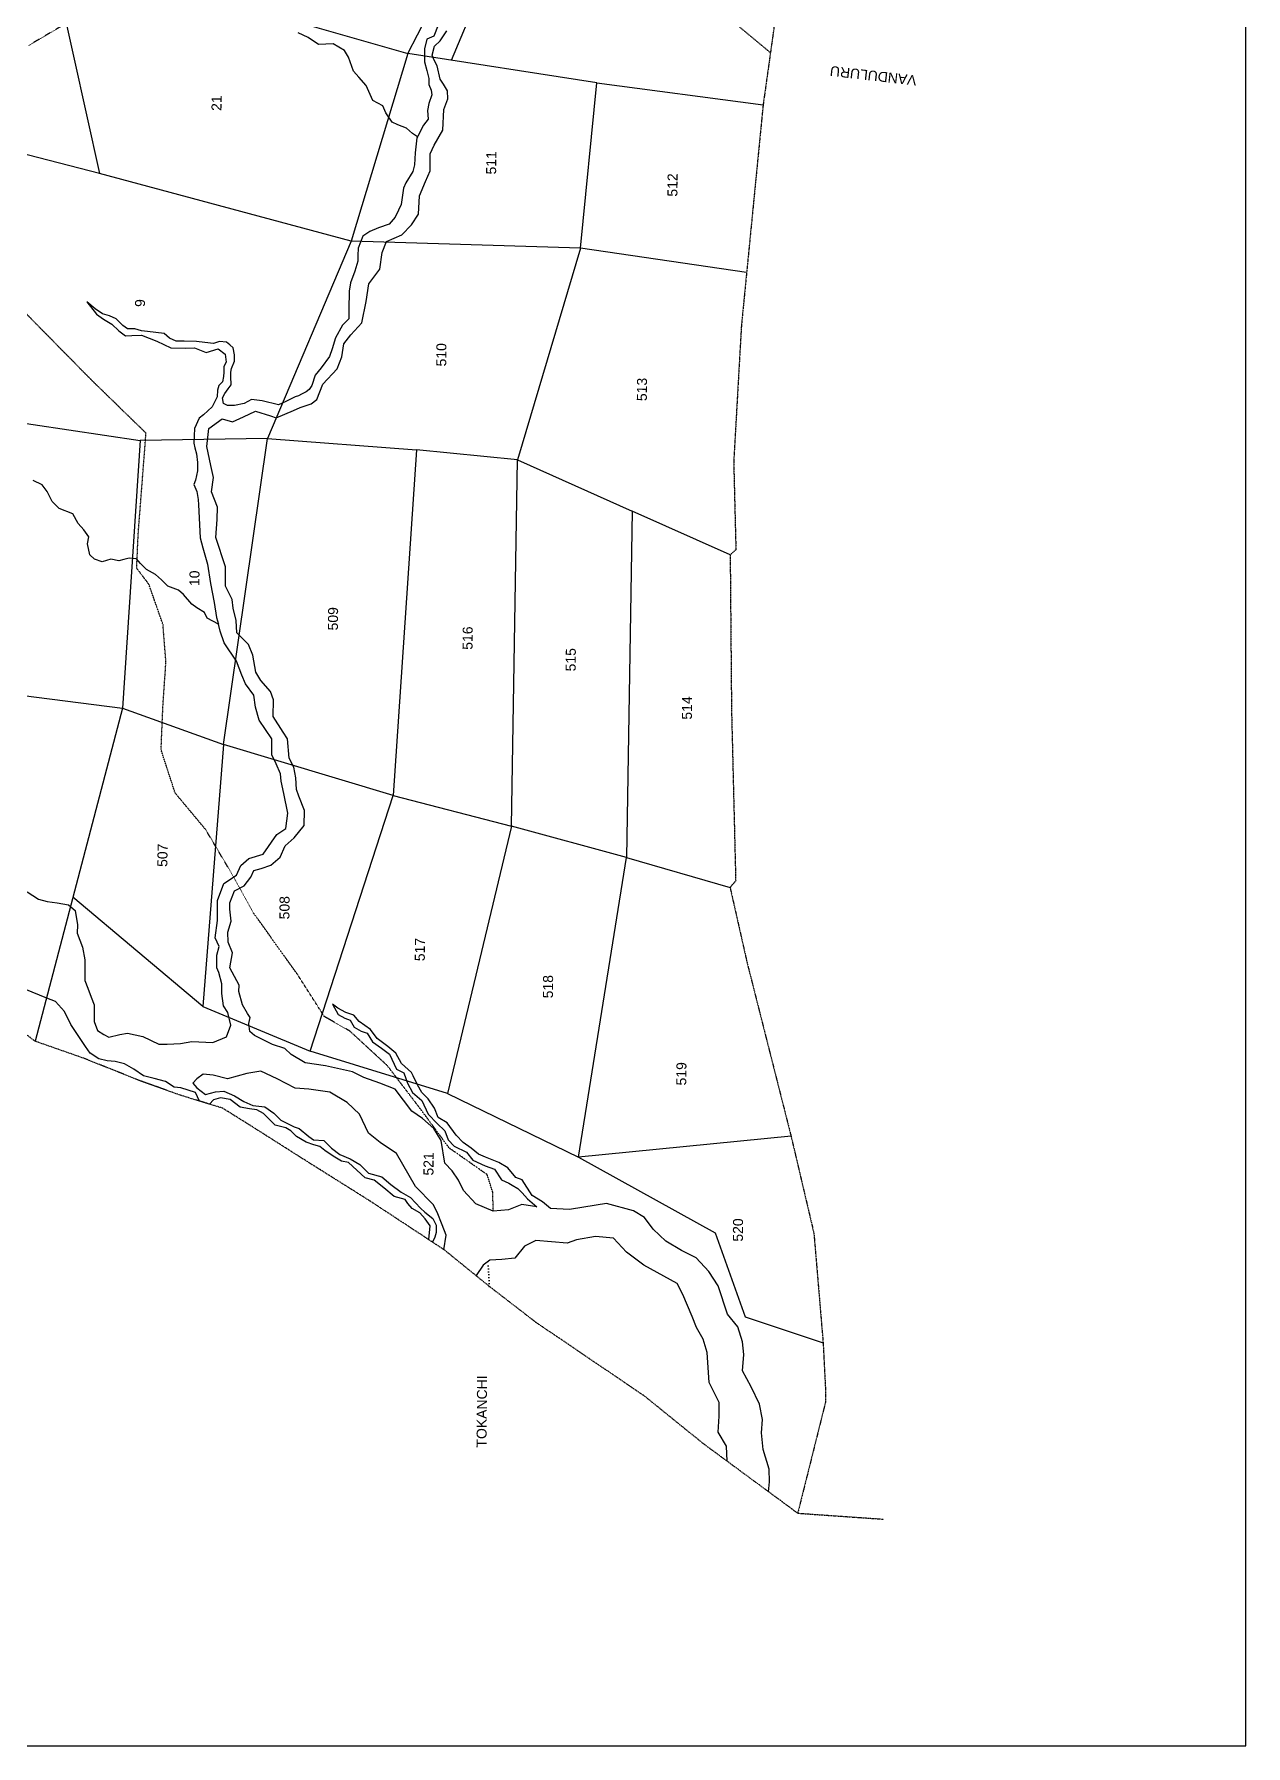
# Model space of a CAD drawing. Header units: inches. Extents: x 343459 to 349076, y 1589263 to 1597215.
# Drawn here: x 347804 to 349076, y 1589263 to 1591061 of the extents above; entities that cross this region are included whole.
import ezdxf

# ---------------------------------------------------------------- set-up
doc = ezdxf.new("R2010")
doc.units = ezdxf.units.IN
doc.header["$MEASUREMENT"] = 0
doc.linetypes.add('ACAD_ISO07W100', pattern=[3, 0, -3])
doc.linetypes.add('BORDER', pattern=[1.75, 0.5, -0.25, 0.5, -0.25, 0, -0.25])
for name, color, linetype in [('C LINE COO', 6, 'Continuous'), ('NALA', 4, 'Continuous'), ('SURVEY_BND', 7, 'Continuous'), ('SURVEY_NO', 7, 'Continuous'), ('TEXT', 7, 'Continuous')]:
    doc.layers.add(name, color=color, linetype=linetype)
doc.layers.add('FOOTPATH', color=150, linetype='ACAD_ISO07W100', lineweight=30)
doc.layers.add('VILL_BOUNDARY', color=6, linetype='BORDER', lineweight=30)
doc.styles.get("Standard").update_dxf_attribs({"font": 'arial.ttf'})

msp = doc.modelspace()

# ---------------------------------------------------------------- linework, layer by layer
at = {"layer": 'C LINE COO', "color": 0}
msp.add_lwpolyline([(349075.6, 1589263.4), (349075.6, 1597215.1), (343459.3, 1597215.1), (343459.3, 1589263.4), (349075.6, 1589263.4)], dxfattribs=at)
at = {"layer": 'FOOTPATH', "ltscale": 0.01}
for p, q in [((347874.7, 1591093.9), (347797.7, 1591048.6)), ((348576.7, 1591041.1), (348526.2, 1591083.1)), ((347863.2, 1590698.2), (347778.9, 1590783.9)), ((347921.2, 1590641.7), (347863.2, 1590698.2)), ((347913, 1590535.9), (347921.2, 1590641.7)), ((347911.4, 1590499.9), (347913, 1590535.9)), ((347924.2, 1590483), (347911.4, 1590499.9)), ((347939, 1590440.8), (347924.2, 1590483)), ((347942.1, 1590401.3), (347939, 1590440.8)), ((347939, 1590355.9), (347942.1, 1590401.3)), ((347937, 1590309.2), (347939, 1590355.9)), ((347951.8, 1590263.8), (347937, 1590309.2)), ((347983.9, 1590225.3), (347951.8, 1590263.8)), ((348008.4, 1590183.9), (347983.9, 1590225.3)), ((348033.2, 1590139.1), (348008.4, 1590183.9)), ((348080.5, 1590072.8), (348033.2, 1590139.1)), ((348108.4, 1590029.1), (348080.5, 1590072.8)), ((348135.2, 1590013.8), (348108.4, 1590029.1)), ((348174.4, 1589977.7), (348135.2, 1590013.8)), ((348210, 1589931.1), (348174.4, 1589977.7)), ((348239.4, 1589891.1), (348210, 1589931.1)), ((348279.3, 1589863.1), (348239.4, 1589891.1)), ((348285.2, 1589844.6), (348279.3, 1589863.1)), ((348285.7, 1589824.7), (348285.2, 1589844.6))]:
    msp.add_line(p, q, dxfattribs=at)
at = {"layer": 'FOOTPATH'}
msp.add_line((348281.7, 1589745.7), (348280.2, 1589771.8), dxfattribs=at)
at = {"layer": 'NALA'}
for p, q in [((348227.8, 1591070.1), (348223.2, 1591058.7)), ((348091.4, 1591057), (348081, 1591062.1)), ((348102.4, 1591049.7), (348091.4, 1591057)), ((348117.8, 1591050.6), (348102.4, 1591049.7)), ((348129.4, 1591043.4), (348117.8, 1591050.6)), ((348215.8, 1591055.3), (348213.7, 1591045.2)), ((348223.2, 1591058.7), (348215.8, 1591055.3)), ((348224, 1591048.1), (348230.1, 1591053.7)), ((348230.1, 1591053.7), (348237.1, 1591064.2)), ((348133.7, 1591036.5), (348129.4, 1591043.4)), ((348138.9, 1591021.7), (348133.7, 1591036.5)), ((348213.7, 1591038.2), (348213.6, 1591031.7)), ((348213.6, 1591031.7), (348215.8, 1591022.6)), ((348213.7, 1591045.2), (348213.7, 1591038.2)), ((348221.5, 1591038.7), (348224, 1591048.1)), ((348223.6, 1591033.2), (348221.5, 1591038.7)), ((348226.8, 1591027.5), (348223.6, 1591033.2)), ((348144.7, 1591015.4), (348138.9, 1591021.7)), ((348152.3, 1591006.7), (348144.7, 1591015.4)), ((348215.8, 1591022.6), (348218.1, 1591014.2)), ((348218.1, 1591014.2), (348218.1, 1591007.7)), ((348230, 1591013.4), (348226.8, 1591027.5)), ((348159.4, 1590990.9), (348152.3, 1591006.7)), ((348221.2, 1590997.1), (348217.9, 1590987.9)), ((348218.1, 1591007.7), (348220.6, 1591001.8)), ((348220.6, 1591001.8), (348221.2, 1590997.1)), ((348233.6, 1591008.3), (348230, 1591013.4)), ((348237.8, 1591001.2), (348233.6, 1591008.3)), ((348237.9, 1590992.6), (348237.8, 1591001.2)), ((348169.7, 1590985.5), (348159.4, 1590990.9)), ((348173.1, 1590977.9), (348169.7, 1590985.5)), ((348179.6, 1590968.1), (348173.1, 1590977.9)), ((348217.9, 1590987.9), (348216.8, 1590980.6)), ((348216.8, 1590980.6), (348217.3, 1590971.5)), ((348232.6, 1590959.9), (348233.8, 1590981.5)), ((348233.8, 1590981.5), (348237.9, 1590992.6)), ((348185.6, 1590965.5), (348179.6, 1590968.1)), ((348194.6, 1590961.9), (348185.6, 1590965.5)), ((348200.9, 1590956.5), (348194.6, 1590961.9)), ((348212.6, 1590965), (348206.6, 1590953.6)), ((348217.3, 1590971.5), (348212.6, 1590965)), ((348223.5, 1590944.2), (348232.6, 1590959.9)), ((348206.1, 1590952.7), (348200.9, 1590956.5)), ((348205.6, 1590951.8), (348203.9, 1590936.2)), ((348206.6, 1590953.6), (348205.6, 1590951.8)), ((348219.6, 1590934.9), (348223.5, 1590944.2)), ((348203.9, 1590936.2), (348203, 1590923.4)), ((348219.4, 1590917.2), (348219.6, 1590934.9)), ((348201.3, 1590916.3), (348193.9, 1590904.4)), ((348203, 1590923.4), (348201.3, 1590916.3)), ((348214.6, 1590905.8), (348219.4, 1590917.2)), ((348191.4, 1590899.1), (348189.2, 1590881.8)), ((348193.9, 1590904.4), (348191.4, 1590899.1)), ((348207.2, 1590871.5), (348208.4, 1590891)), ((348208.4, 1590891), (348214.6, 1590905.8)), ((348186.1, 1590875.8), (348182.6, 1590868.5)), ((348189.2, 1590881.8), (348186.1, 1590875.8)), ((348200, 1590860.6), (348207.2, 1590871.5)), ((348156.3, 1590853.4), (348148.7, 1590848.6)), ((348165.2, 1590857.2), (348156.3, 1590853.4)), ((348176.5, 1590861.2), (348165.2, 1590857.2)), ((348182.6, 1590868.5), (348176.5, 1590861.2)), ((348189.8, 1590850.1), (348200, 1590860.6)), ((348143.9, 1590836), (348143.4, 1590828.1)), ((348148.7, 1590848.6), (348143.9, 1590836)), ((348169.1, 1590831.3), (348173.8, 1590843.1)), ((348173.8, 1590843.1), (348189.8, 1590850.1)), ((348143.4, 1590822.2), (348140.4, 1590811.9)), ((348143.4, 1590828.1), (348143.4, 1590822.2)), ((348166.7, 1590813.9), (348169.1, 1590831.3)), ((348135.7, 1590799.7), (348134.6, 1590790.7)), ((348140.4, 1590811.9), (348135.7, 1590799.7)), ((348152.4, 1590780.1), (348155.2, 1590798.4)), ((348155.2, 1590798.4), (348166.7, 1590813.9)), ((348134.6, 1590790.7), (348134.2, 1590771.6)), ((348147.6, 1590757.4), (348152.4, 1590780.1)), ((347867.8, 1590772.2), (347859.1, 1590779.6)), ((347859.1, 1590779.6), (347869.2, 1590766.5)), ((347875.5, 1590767.1), (347867.8, 1590772.2)), ((347869.2, 1590766.5), (347876.4, 1590761.4)), ((347883, 1590764.8), (347875.5, 1590767.1)), ((347889.9, 1590761.9), (347883, 1590764.8)), ((348134.2, 1590771.6), (348134.1, 1590761.9)), ((347876.4, 1590761.4), (347885.3, 1590756)), ((347885.3, 1590756), (347892.6, 1590749)), ((347896.7, 1590754.7), (347889.9, 1590761.9)), ((347892.6, 1590749), (347899.5, 1590743.9)), ((347901.6, 1590751.4), (347896.7, 1590754.7)), ((347899.5, 1590743.9), (347906.2, 1590744.4)), ((347909.5, 1590751.3), (347901.6, 1590751.4)), ((347906.2, 1590744.4), (347916.3, 1590744.7)), ((347916.4, 1590749.2), (347909.5, 1590751.3)), ((347916.3, 1590744.7), (347932.5, 1590738.3)), ((347922.9, 1590748.3), (347916.4, 1590749.2)), ((347940.1, 1590746.3), (347922.9, 1590748.3)), ((347945.9, 1590741.6), (347940.1, 1590746.3)), ((348127.5, 1590755.2), (348120.2, 1590741.7)), ((348134.1, 1590761.9), (348127.5, 1590755.2)), ((348128.9, 1590735.6), (348136.3, 1590744.9)), ((348136.3, 1590744.9), (348147.6, 1590757.4)), ((347932.5, 1590738.3), (347947.2, 1590731.2)), ((347952.8, 1590738.3), (347945.9, 1590741.6)), ((347947.2, 1590731.2), (347963.1, 1590730.9)), ((347961.1, 1590738.2), (347952.8, 1590738.3)), ((347974.3, 1590738.1), (347961.1, 1590738.2)), ((347963.1, 1590730.9), (347972, 1590731.4)), ((347972, 1590731.4), (347984.2, 1590726.4)), ((347983, 1590736.8), (347974.3, 1590738.1)), ((347991.9, 1590735.9), (347983, 1590736.8)), ((347984.2, 1590726.4), (347996.9, 1590730.2)), ((347998.4, 1590738.1), (347991.9, 1590735.9)), ((347996.9, 1590730.2), (348004.4, 1590724.6)), ((348005.7, 1590737.4), (347998.4, 1590738.1)), ((348009.2, 1590734.3), (348005.7, 1590737.4)), ((348012.8, 1590731.2), (348009.2, 1590734.3)), ((348014.2, 1590724.1), (348012.8, 1590731.2)), ((348116.6, 1590730.3), (348113.7, 1590722.2)), ((348120.2, 1590741.7), (348116.6, 1590730.3)), ((348126.9, 1590722), (348128.9, 1590735.6)), ((348005.3, 1590716.1), (348002.8, 1590711.6)), ((348002.8, 1590711.6), (348003, 1590705.9)), ((348004.4, 1590724.6), (348005.3, 1590716.1)), ((348010.1, 1590705.6), (348010.8, 1590709.7)), ((348010.8, 1590709.7), (348014.1, 1590717.2)), ((348014.1, 1590717.2), (348014.2, 1590724.1)), ((348105.1, 1590710.3), (348098.9, 1590702.6)), ((348113.7, 1590722.2), (348105.1, 1590710.3)), ((348106.9, 1590693.2), (348121.7, 1590709.4)), ((348121.7, 1590709.4), (348126.9, 1590722)), ((347997.6, 1590691.7), (347996.1, 1590687)), ((348001.5, 1590695.5), (347997.6, 1590691.7)), ((348002.7, 1590701.2), (348001.5, 1590695.5)), ((348003, 1590705.9), (348002.7, 1590701.2)), ((348007.3, 1590688.4), (348010.6, 1590692.6)), ((348010.3, 1590701.1), (348010.1, 1590705.6)), ((348010.6, 1590692.6), (348010.3, 1590701.1)), ((348095.1, 1590691.9), (348092.3, 1590687.6)), ((348098.9, 1590702.6), (348095.1, 1590691.9)), ((348100.4, 1590677.2), (348106.9, 1590693.2)), ((347994, 1590676.5), (347990.7, 1590669.2)), ((347996, 1590679.9), (347994, 1590676.5)), ((347996.1, 1590687), (347996, 1590679.9)), ((348001.6, 1590678.8), (348003.8, 1590683.3)), ((348002.7, 1590672.9), (348001.6, 1590678.8)), ((348006.6, 1590670.7), (348002.7, 1590672.9)), ((348003.8, 1590683.3), (348007.3, 1590688.4)), ((348024.3, 1590672.9), (348014.1, 1590670.8)), ((348031.8, 1590676.9), (348024.3, 1590672.9)), ((348043, 1590675.6), (348031.8, 1590676.9)), ((348060.4, 1590671.6), (348043, 1590675.6)), ((348068, 1590675), (348060.4, 1590671.6)), ((348077.8, 1590679.8), (348068, 1590675)), ((348081.4, 1590681), (348077.8, 1590679.8)), ((348084.3, 1590682.8), (348081.4, 1590681)), ((348082.9, 1590668.6), (348094.5, 1590672.4)), ((348089.2, 1590685), (348084.3, 1590682.8)), ((348092.3, 1590687.6), (348089.2, 1590685)), ((348094.5, 1590672.4), (348100.4, 1590677.2)), ((347977.1, 1590657.3), (347972.2, 1590646.7)), ((347981.6, 1590661.1), (347977.1, 1590657.3)), ((347990.7, 1590669.2), (347981.6, 1590661.1)), ((347987.3, 1590646.6), (348001.2, 1590656.7)), ((348001.2, 1590656.7), (348011.9, 1590653.7)), ((348014.1, 1590670.8), (348006.6, 1590670.7)), ((348011.9, 1590653.7), (348023.5, 1590658.9)), ((348023.5, 1590658.9), (348036, 1590664.7)), ((348036, 1590664.7), (348052, 1590659.9)), ((348052, 1590659.9), (348057.9, 1590657.8)), ((348057.9, 1590657.8), (348075.9, 1590665.4)), ((348075.9, 1590665.4), (348082.9, 1590668.6)), ((347972.2, 1590646.7), (347971.4, 1590631.1)), ((347985.1, 1590627.7), (347987.3, 1590646.6)), ((347971.4, 1590631.1), (347972.4, 1590626.2)), ((347972.4, 1590626.2), (347974.2, 1590619.9)), ((347974.2, 1590619.9), (347975.3, 1590610.9)), ((347989.2, 1590607.7), (347985.1, 1590627.7)), ((347975.2, 1590602), (347973.3, 1590592.2)), ((347975.3, 1590610.9), (347975.2, 1590602)), ((347992.1, 1590595.1), (347989.2, 1590607.7)), ((347812, 1590587.6), (347802.9, 1590591.9)), ((347817.5, 1590580.4), (347812, 1590587.6)), ((347973.3, 1590592.2), (347971.4, 1590587.7)), ((347971.4, 1590587.7), (347974.6, 1590580.6)), ((347990.1, 1590580.1), (347992.1, 1590595.1)), ((347822.6, 1590570), (347817.5, 1590580.4)), ((347829.9, 1590562.6), (347822.6, 1590570)), ((347974.6, 1590580.6), (347975.8, 1590572)), ((347975.8, 1590572), (347976.3, 1590566.5)), ((347976.3, 1590566.5), (347978.1, 1590531.8)), ((347996.3, 1590564), (347990.1, 1590580.1)), ((347844.5, 1590556.9), (347829.9, 1590562.6)), ((347850, 1590547), (347844.5, 1590556.9)), ((347856, 1590540.3), (347850, 1590547)), ((347994.4, 1590532), (347996, 1590551.2)), ((347996, 1590551.2), (347996.3, 1590564)), ((347861, 1590532.7), (347856, 1590540.3)), ((347859.8, 1590525.5), (347861, 1590532.7)), ((347978.1, 1590531.8), (347980.8, 1590521.2)), ((348004.7, 1590501.4), (347994.4, 1590532)), ((347862.1, 1590513.8), (347859.8, 1590525.5)), ((347867.1, 1590509.5), (347862.1, 1590513.8)), ((347903.4, 1590510.6), (347897.8, 1590509)), ((347911.3, 1590509.8), (347903.4, 1590510.6)), ((347980.8, 1590521.2), (347985.7, 1590504.1)), ((347875.1, 1590506.5), (347867.1, 1590509.5)), ((347884.2, 1590509.3), (347875.1, 1590506.5)), ((347892.8, 1590507.6), (347884.2, 1590509.3)), ((347897.8, 1590509), (347892.8, 1590507.6)), ((347915.4, 1590504.9), (347911.3, 1590509.8)), ((347921.8, 1590498.4), (347915.4, 1590504.9)), ((347931.1, 1590493.3), (347921.8, 1590498.4)), ((347937.4, 1590487.6), (347931.1, 1590493.3)), ((347985.7, 1590504.1), (347988.8, 1590483.9)), ((348004.5, 1590480.9), (348004.7, 1590501.4)), ((347944.1, 1590481.1), (347937.4, 1590487.6)), ((347955.2, 1590476.7), (347944.1, 1590481.1)), ((347960.6, 1590472.2), (347955.2, 1590476.7)), ((347988.8, 1590483.9), (347992.9, 1590463.9)), ((348011.7, 1590467), (348004.5, 1590480.9)), ((347969.3, 1590462.2), (347960.6, 1590472.2)), ((347974.4, 1590458.4), (347969.3, 1590462.2)), ((347982.5, 1590453.3), (347974.4, 1590458.4)), ((347992.9, 1590463.9), (347995.2, 1590448)), ((348012.6, 1590458), (348011.7, 1590467)), ((348015.7, 1590445), (348012.6, 1590458)), ((347985.3, 1590447.3), (347982.5, 1590453.3)), ((347997.2, 1590441.3), (347985.3, 1590447.3)), ((347995.2, 1590448), (347997.2, 1590441.3)), ((347998.9, 1590433.9), (347997.2, 1590441.3)), ((348016.5, 1590431.9), (348015.7, 1590445)), ((348003.1, 1590421.6), (347998.9, 1590433.9)), ((348016.2, 1590402.3), (348003.1, 1590421.6)), ((348028.8, 1590419.7), (348016.5, 1590431.9)), ((348033.4, 1590408.5), (348028.8, 1590419.7)), ((348036.5, 1590390.6), (348033.4, 1590408.5)), ((348021.6, 1590387.7), (348016.2, 1590402.3)), ((348025.7, 1590378.3), (348021.6, 1590387.7)), ((348041.7, 1590382), (348036.5, 1590390.6)), ((348034.2, 1590366.4), (348025.7, 1590378.3)), ((348052, 1590370.5), (348041.7, 1590382)), ((348055.1, 1590361.7), (348052, 1590370.5)), ((348036.2, 1590353.8), (348034.2, 1590366.4)), ((348039.9, 1590340.3), (348036.2, 1590353.8)), ((348054.8, 1590344.2), (348055.1, 1590361.7)), ((348053.2, 1590320.6), (348039.9, 1590340.3)), ((348065.3, 1590327.6), (348054.8, 1590344.2)), ((348053.4, 1590303.9), (348053.2, 1590320.6)), ((348069.7, 1590320.6), (348065.3, 1590327.6)), ((348071.5, 1590300.3), (348069.7, 1590320.6)), ((348057.8, 1590294.3), (348053.4, 1590303.9)), ((348076.5, 1590290.8), (348071.5, 1590300.3)), ((348062.4, 1590283.8), (348057.8, 1590294.3)), ((348063.2, 1590276.1), (348062.4, 1590283.8)), ((348078.3, 1590279.8), (348076.5, 1590290.8)), ((348079.2, 1590267.4), (348078.3, 1590279.8)), ((348066, 1590263.3), (348063.2, 1590276.1)), ((348070.1, 1590242.6), (348066, 1590263.3)), ((348081.6, 1590260.5), (348079.2, 1590267.4)), ((348087.6, 1590245.3), (348081.6, 1590260.5)), ((348068.1, 1590226.6), (348070.1, 1590242.6)), ((348087.3, 1590229.8), (348087.6, 1590245.3)), ((348058.5, 1590220.3), (348068.1, 1590226.6)), ((348076.6, 1590216.7), (348087.3, 1590229.8)), ((348044, 1590199.6), (348058.5, 1590220.3)), ((348062, 1590196.4), (348067.2, 1590208.2)), ((348067.2, 1590208.2), (348076.6, 1590216.7)), ((348016, 1590177.7), (348020.8, 1590187.7)), ((348020.8, 1590187.7), (348029.1, 1590195.2)), ((348029.1, 1590195.2), (348044, 1590199.6)), ((348042, 1590184.6), (348052.2, 1590188.2)), ((348052.2, 1590188.2), (348062, 1590196.4)), ((348003, 1590168.9), (348016, 1590177.7)), ((348024.3, 1590166.2), (348031.3, 1590175.3)), ((348031.3, 1590175.3), (348034.2, 1590182.6)), ((348034.2, 1590182.6), (348042, 1590184.6)), ((347796.4, 1590160), (347808.3, 1590152.3)), ((347808.3, 1590152.3), (347817.3, 1590149.9)), ((347996.2, 1590151.1), (348003, 1590168.9)), ((347996.3, 1590129.8), (347996.2, 1590151.1)), ((348009.1, 1590148.4), (348014.1, 1590161)), ((348014.1, 1590161), (348024.3, 1590166.2)), ((347817.3, 1590149.9), (347828, 1590148.6)), ((347828, 1590148.6), (347839.7, 1590146.3)), ((347839.7, 1590146.3), (347846.7, 1590140.5)), ((347846.7, 1590140.5), (347849.2, 1590125.4)), ((348009.2, 1590141.7), (348009.1, 1590148.4)), ((348010.4, 1590129.1), (348009.2, 1590141.7)), ((347849.2, 1590125.4), (347849, 1590116.8)), ((347849, 1590116.8), (347854.5, 1590102.1)), ((347993.8, 1590111.7), (347996.3, 1590129.8)), ((348007.2, 1590117.7), (348010.4, 1590129.1)), ((348007.3, 1590107.1), (348007.2, 1590117.7)), ((347854.5, 1590102.1), (347857, 1590088.8)), ((347998.1, 1590102.5), (347993.8, 1590111.7)), ((347995.7, 1590093.7), (347998.1, 1590102.5)), ((348012.1, 1590095.9), (348007.3, 1590107.1)), ((347857, 1590088.8), (347856.9, 1590075.5)), ((347995.5, 1590080.2), (347995.7, 1590093.7)), ((347997.7, 1590075.3), (347995.5, 1590080.2)), ((348009.1, 1590080.1), (348012.1, 1590095.9)), ((348019, 1590062.2), (348009.1, 1590080.1)), ((347856.9, 1590075.5), (347856.9, 1590067.1)), ((347856.9, 1590067.1), (347860.2, 1590059)), ((348000.8, 1590063.6), (347997.7, 1590075.3)), ((348000.7, 1590053.4), (348000.8, 1590063.6)), ((348018.7, 1590055.5), (348019, 1590062.2)), ((347816.9, 1590048.5), (347793.9, 1590058)), ((347826.3, 1590045), (347816.9, 1590048.5)), ((347835.5, 1590034.5), (347826.3, 1590045)), ((347860.2, 1590059), (347863.7, 1590049.6)), ((347863.7, 1590049.6), (347866.7, 1590041.3)), ((348002.4, 1590040.5), (348000.7, 1590053.4)), ((348022.4, 1590041.3), (348018.7, 1590055.5)), ((347842.1, 1590020.6), (347835.5, 1590034.5)), ((347866.7, 1590041.3), (347866.9, 1590023.9)), ((348007.1, 1590033.4), (348002.4, 1590040.5)), ((348010.3, 1590019.9), (348007.1, 1590033.4)), ((348027.6, 1590032.3), (348022.4, 1590041.3)), ((348030.4, 1590028.2), (348027.6, 1590032.3)), ((348029, 1590021.9), (348030.4, 1590028.2)), ((348122.7, 1590037.9), (348117.1, 1590042.1)), ((348117.1, 1590042.1), (348122.9, 1590031.2)), ((348131, 1590033.2), (348122.7, 1590037.9)), ((348122.9, 1590031.2), (348130, 1590027.3)), ((348130, 1590027.3), (348135.4, 1590025.2)), ((348139.3, 1590030.5), (348131, 1590033.2)), ((348145, 1590023.9), (348139.3, 1590030.5)), ((347857.6, 1589997.8), (347842.1, 1590020.6)), ((347866.9, 1590023.9), (347870.4, 1590014.3)), ((347870.4, 1590014.3), (347877, 1590010.3)), ((347877, 1590010.3), (347882.3, 1590007.6)), ((347882.3, 1590007.6), (347893.7, 1590010.4)), ((347893.7, 1590010.4), (347901.6, 1590011.7)), ((347901.6, 1590011.7), (347917.7, 1590008.3)), ((347917.7, 1590008.3), (347934.8, 1590000.1)), ((347991.2, 1590001.9), (348005.8, 1590007.9)), ((348005.8, 1590007.9), (348010.3, 1590019.9)), ((348030.3, 1590013.3), (348029, 1590021.9)), ((348034.9, 1590009.2), (348030.3, 1590013.3)), ((348054, 1589999.7), (348034.9, 1590009.2)), ((348135.4, 1590025.2), (348139.6, 1590018.1)), ((348139.6, 1590018.1), (348146.9, 1590013.7)), ((348156.8, 1590015.4), (348145, 1590023.9)), ((348146.9, 1590013.7), (348153.4, 1590011.6)), ((348153.4, 1590011.6), (348158.8, 1590002.4)), ((348164, 1590006), (348156.8, 1590015.4)), ((347862.7, 1589990.8), (347857.6, 1589997.8)), ((347871.7, 1589984.6), (347862.7, 1589990.8)), ((347934.8, 1590000.1), (347943.4, 1590000)), ((347943.4, 1590000), (347957.4, 1590000.9)), ((347957.4, 1590000.9), (347969.3, 1590002.8)), ((347969.3, 1590002.8), (347991.2, 1590001.9)), ((348066.9, 1589995.5), (348054, 1589999.7)), ((348073.4, 1589989.3), (348066.9, 1589995.5)), ((348088.3, 1589980.6), (348073.4, 1589989.3)), ((348158.8, 1590002.4), (348168.5, 1589995.8)), ((348174.9, 1589997.8), (348164, 1590006)), ((348168.5, 1589995.8), (348176.9, 1589989.6)), ((348183.6, 1589990.6), (348174.9, 1589997.8)), ((348176.9, 1589989.6), (348184.1, 1589973.7)), ((348189.4, 1589979.7), (348183.6, 1589990.6)), ((347880.5, 1589982.6), (347871.7, 1589984.6)), ((347888.8, 1589982), (347880.5, 1589982.6)), ((347898.6, 1589979.6), (347888.8, 1589982)), ((347908.5, 1589974), (347898.6, 1589979.6)), ((347918.7, 1589967), (347908.5, 1589974)), ((348041.7, 1589971.8), (348026.9, 1589969.2)), ((348058.8, 1589963.7), (348041.7, 1589971.8)), ((348109.6, 1589977.2), (348088.3, 1589980.6)), ((348137.8, 1589971), (348109.6, 1589977.2)), ((348184.1, 1589973.7), (348191.8, 1589970.1)), ((348199.8, 1589970.4), (348189.4, 1589979.7)), ((347929.6, 1589964), (347918.7, 1589967)), ((347941.5, 1589960.8), (347929.6, 1589964)), ((347950.6, 1589955), (347941.5, 1589960.8)), ((347957.9, 1589954.3), (347950.6, 1589955)), ((347973, 1589949.4), (347957.9, 1589954.3)), ((347974.6, 1589963.6), (347970.4, 1589959.2)), ((347970.4, 1589959.2), (347974.5, 1589954.3)), ((347974.5, 1589954.3), (347983.5, 1589947.3)), ((347981.2, 1589968.5), (347974.6, 1589963.6)), ((347991.6, 1589967.5), (347981.2, 1589968.5)), ((348006.9, 1589963.8), (347991.6, 1589967.5)), ((348026.9, 1589969.2), (348006.9, 1589963.8)), ((348077.6, 1589953.8), (348058.8, 1589963.7)), ((348092, 1589952.8), (348077.6, 1589953.8)), ((348149.7, 1589965), (348137.8, 1589971)), ((348166.7, 1589959.3), (348149.7, 1589965)), ((348182.9, 1589952.7), (348166.7, 1589959.3)), ((348191.8, 1589970.1), (348195.7, 1589959.3)), ((348195.7, 1589959.3), (348200.9, 1589949.3)), ((348201.8, 1589966.7), (348199.8, 1589970.4)), ((348206.2, 1589957.5), (348201.8, 1589966.7)), ((348210.8, 1589949.4), (348206.2, 1589957.5)), ((347977.4, 1589940.3), (347973, 1589949.4)), ((347983.5, 1589947.3), (347994.2, 1589950.1)), ((347992, 1589941.5), (347987.9, 1589937.1)), ((347999.4, 1589943.6), (347992, 1589941.5)), ((347994.2, 1589950.1), (348002.8, 1589950.7)), ((348009.4, 1589942), (347999.4, 1589943.6)), ((348002.8, 1589950.7), (348014.1, 1589945.8)), ((348019.9, 1589933.9), (348009.4, 1589942)), ((348014.1, 1589945.8), (348023.8, 1589939.9)), ((348023.8, 1589939.9), (348033.4, 1589935.8)), ((348033.4, 1589935.8), (348045.8, 1589934.2)), ((348114.1, 1589949.7), (348092, 1589952.8)), ((348132.5, 1589938.8), (348114.1, 1589949.7)), ((348145.2, 1589926.5), (348132.5, 1589938.8)), ((348191.6, 1589941.2), (348182.9, 1589952.7)), ((348200.4, 1589929.7), (348191.6, 1589941.2)), ((348200.9, 1589949.3), (348210.6, 1589941.1)), ((348210.6, 1589941.1), (348217.4, 1589926.6)), ((348217.2, 1589942.8), (348210.8, 1589949.4)), ((348224, 1589933), (348217.2, 1589942.8)), ((348029.8, 1589932.3), (348019.9, 1589933.9)), ((348037.4, 1589931.2), (348029.8, 1589932.3)), ((348044.6, 1589927.3), (348037.4, 1589931.2)), ((348056.8, 1589915.1), (348044.6, 1589927.3)), ((348045.8, 1589934.2), (348055.4, 1589927.6)), ((348055.4, 1589927.6), (348062.7, 1589920.2)), ((348062.7, 1589920.2), (348076.7, 1589913.3)), ((348154.6, 1589906.8), (348145.2, 1589926.5)), ((348211.5, 1589922.1), (348200.4, 1589929.7)), ((348223.4, 1589911.6), (348211.5, 1589922.1)), ((348217.4, 1589926.6), (348226.7, 1589916.7)), ((348228, 1589923), (348224, 1589933)), ((348237.3, 1589917.4), (348228, 1589923)), ((348068, 1589912.1), (348056.8, 1589915.1)), ((348073.3, 1589909.1), (348068, 1589912.1)), ((348079.3, 1589903.1), (348073.3, 1589909.1)), ((348076.7, 1589913.3), (348081.8, 1589911.7)), ((348089.3, 1589897.3), (348079.3, 1589903.1)), ((348081.8, 1589911.7), (348092, 1589903.3)), ((348092, 1589903.3), (348096.9, 1589899.8)), ((348096.9, 1589899.8), (348107.7, 1589898.8)), ((348166.9, 1589897), (348154.6, 1589906.8)), ((348231.1, 1589899.1), (348223.4, 1589911.6)), ((348226.7, 1589916.7), (348234.9, 1589909.2)), ((348234.9, 1589909.2), (348238.5, 1589899.8)), ((348246.9, 1589904.5), (348237.3, 1589917.4)), ((348238.5, 1589899.8), (348244.7, 1589892.9)), ((348254.1, 1589896.9), (348246.9, 1589904.5)), ((348097.2, 1589894.5), (348089.3, 1589897.3)), ((348103.6, 1589892.8), (348097.2, 1589894.5)), ((348109, 1589888.6), (348103.6, 1589892.8)), ((348107.7, 1589898.8), (348115.8, 1589891)), ((348117.6, 1589882.5), (348109, 1589888.6)), ((348115.8, 1589891), (348124.8, 1589884.3)), ((348126.4, 1589877.1), (348117.6, 1589882.5)), ((348124.8, 1589884.3), (348135.4, 1589879.8)), ((348184.3, 1589885.4), (348166.9, 1589897)), ((348190.9, 1589873.7), (348184.3, 1589885.4)), ((348235, 1589875), (348231.1, 1589899.1)), ((348244.7, 1589892.9), (348257.5, 1589886.8)), ((348262.6, 1589890.9), (348254.1, 1589896.9)), ((348257.5, 1589886.8), (348264.3, 1589878.2)), ((348270.1, 1589884.7), (348262.6, 1589890.9)), ((348277.5, 1589881.4), (348270.1, 1589884.7)), ((348133.9, 1589875.7), (348126.4, 1589877.1)), ((348151.2, 1589859.8), (348133.9, 1589875.7)), ((348135.4, 1589879.8), (348145.7, 1589873.9)), ((348145.7, 1589873.9), (348154.6, 1589864.8)), ((348154.6, 1589864.8), (348168.7, 1589860.9)), ((348204, 1589850.5), (348190.9, 1589873.7)), ((348242.6, 1589867.2), (348235, 1589875)), ((348249.2, 1589857.2), (348242.6, 1589867.2)), ((348264.3, 1589878.2), (348277.3, 1589872.4)), ((348277.3, 1589872.4), (348287, 1589868.9)), ((348291.5, 1589876), (348277.5, 1589881.4)), ((348287, 1589868.9), (348294.2, 1589857.6)), ((348301, 1589870.2), (348291.5, 1589876)), ((348309.5, 1589860.1), (348301, 1589870.2)), ((348160.7, 1589857.4), (348151.2, 1589859.8)), ((348170.8, 1589849.1), (348160.7, 1589857.4)), ((348168.7, 1589860.9), (348178.2, 1589852.8)), ((348181.6, 1589840), (348170.8, 1589849.1)), ((348178.2, 1589852.8), (348189.1, 1589844.6)), ((348222.7, 1589831.7), (348204, 1589850.5)), ((348254.6, 1589846.4), (348249.2, 1589857.2)), ((348267.3, 1589832.6), (348254.6, 1589846.4)), ((348294.2, 1589857.6), (348302, 1589854.3)), ((348302, 1589854.3), (348305.6, 1589852)), ((348305.6, 1589852), (348311.5, 1589848.5)), ((348316.2, 1589857.6), (348309.5, 1589860.1)), ((348311.5, 1589848.5), (348316.1, 1589844)), ((348326.6, 1589841.2), (348316.2, 1589857.6)), ((348193.1, 1589836.9), (348181.6, 1589840)), ((348189.1, 1589844.6), (348199, 1589839.2)), ((348195.9, 1589832.7), (348193.1, 1589836.9)), ((348200.7, 1589827.5), (348195.9, 1589832.7)), ((348199, 1589839.2), (348209.4, 1589828)), ((348209.4, 1589828), (348214, 1589823.7)), ((348226.9, 1589823.7), (348222.7, 1589831.7)), ((348285.7, 1589824.7), (348267.3, 1589832.6)), ((348315.8, 1589831.6), (348301.7, 1589826.2)), ((348331.6, 1589829.2), (348315.8, 1589831.6)), ((348316.1, 1589844), (348321.8, 1589837.6)), ((348321.8, 1589837.6), (348331.6, 1589829.2)), ((348337.5, 1589834.4), (348326.6, 1589841.2)), ((348345.9, 1589827.6), (348337.5, 1589834.4)), ((348365.9, 1589826.4), (348345.9, 1589827.6)), ((348380.7, 1589829), (348365.9, 1589826.4)), ((348404.7, 1589832.8), (348380.7, 1589829)), ((348432.8, 1589825.2), (348404.7, 1589832.8)), ((348208.7, 1589822.9), (348200.7, 1589827.5)), ((348214.2, 1589816.8), (348208.7, 1589822.9)), ((348214, 1589823.7), (348222.1, 1589817.2)), ((348219.4, 1589809.3), (348214.2, 1589816.8)), ((348222.1, 1589817.2), (348225.9, 1589810.1)), ((348225.9, 1589810.1), (348225.8, 1589802.5)), ((348232.2, 1589810.3), (348226.9, 1589823.7)), ((348236.3, 1589799.5), (348232.2, 1589810.3)), ((348301.7, 1589826.2), (348285.7, 1589824.7)), ((348444.4, 1589818.2), (348432.8, 1589825.2)), ((348453.4, 1589805.9), (348444.4, 1589818.2)), ((348218, 1589794.9), (348219.4, 1589809.3)), ((348224.2, 1589797.6), (348221.9, 1589792.3)), ((348225.8, 1589802.5), (348224.2, 1589797.6)), ((348233.9, 1589784), (348236.3, 1589799.5)), ((348330.5, 1589794), (348318.4, 1589788.1)), ((348363.2, 1589791.1), (348330.5, 1589794)), ((348373, 1589794.7), (348363.2, 1589791.1)), ((348393, 1589798), (348373, 1589794.7)), ((348411.9, 1589796.5), (348393, 1589798)), ((348425.4, 1589781.6), (348411.9, 1589796.5)), ((348467, 1589793.2), (348453.4, 1589805.9)), ((348483.4, 1589783.4), (348467, 1589793.2)), ((348294.6, 1589774.1), (348282, 1589773.2)), ((348308.5, 1589775.3), (348294.6, 1589774.1)), ((348318.4, 1589788.1), (348308.5, 1589775.3)), ((348443.9, 1589768), (348425.4, 1589781.6)), ((348498.8, 1589775.6), (348483.4, 1589783.4)), ((348512.1, 1589761.4), (348498.8, 1589775.6)), ((348275.1, 1589768), (348267.6, 1589757.1)), ((348282, 1589773.2), (348275.1, 1589768)), ((348478.6, 1589748.7), (348443.9, 1589768)), ((348521.7, 1589746.5), (348512.1, 1589761.4)), ((348484.8, 1589737.4), (348478.6, 1589748.7)), ((348531.5, 1589716.5), (348521.7, 1589746.5)), ((348494.4, 1589714), (348484.8, 1589737.4)), ((348499.1, 1589702.7), (348494.4, 1589714)), ((348506.1, 1589690.3), (348499.1, 1589702.7)), ((348542.6, 1589703.2), (348531.5, 1589716.5)), ((348547.5, 1589687.5), (348542.6, 1589703.2)), ((348510.1, 1589676.3), (348506.1, 1589690.3)), ((348548.6, 1589674.1), (348547.5, 1589687.5)), ((348512.5, 1589645), (348510.1, 1589676.3)), ((348547.5, 1589657.2), (348548.6, 1589674.1)), ((348556.3, 1589640.4), (348547.5, 1589657.2)), ((348522.8, 1589623.8), (348512.5, 1589645)), ((348565.2, 1589622), (348556.3, 1589640.4)), ((348522.7, 1589609.6), (348522.8, 1589623.8)), ((348568.3, 1589605.9), (348565.2, 1589622)), ((348521.7, 1589592.8), (348522.7, 1589609.6)), ((348567.4, 1589592.1), (348568.3, 1589605.9)), ((348530.5, 1589578), (348521.7, 1589592.8)), ((348531.4, 1589562.1), (348530.5, 1589578)), ((348568.9, 1589574.4), (348567.4, 1589592.1)), ((348575.4, 1589553.8), (348568.9, 1589574.4)), ((348574.8, 1589530.1), (348575.7, 1589540.7)), ((348575.7, 1589540.7), (348575.4, 1589553.8))]:
    msp.add_line(p, q, dxfattribs=at)
at = {"layer": 'SURVEY_BND'}
for p, q in [((347806.6, 1591211.6), (347872.4, 1590914.5)), ((348242, 1591033.2), (348286.3, 1591139.7)), ((348196.2, 1591040.4), (348246.4, 1591138.5)), ((348041.7, 1591084.5), (348196.2, 1591040.4)), ((348196.2, 1591040.4), (348136.4, 1590843.4)), ((348394.4, 1591009.5), (348196.2, 1591040.4)), ((348377.2, 1590836.1), (348394.4, 1591009.5)), ((348394.4, 1591009.5), (348569, 1590986.4)), ((347872.4, 1590914.5), (347751, 1590945.8)), ((348136.4, 1590843.4), (347872.4, 1590914.5)), ((348136.4, 1590843.4), (348048.7, 1590636.1)), ((348377.2, 1590836.1), (348136.4, 1590843.4)), ((348377.2, 1590836.1), (348311, 1590613.7)), ((348551.7, 1590810.5), (348377.2, 1590836.1)), ((347741, 1590660.1), (347915, 1590633.9)), ((347915, 1590633.9), (347896.6, 1590352.9)), ((348048.7, 1590636.1), (347915, 1590633.9)), ((348002.7, 1590314.9), (348048.7, 1590636.1)), ((348048.7, 1590636.1), (348205.1, 1590624.3)), ((348205.1, 1590624.3), (348180.6, 1590261.1)), ((348311, 1590613.7), (348205.1, 1590624.3)), ((348305, 1590228.9), (348311, 1590613.7)), ((348311, 1590613.7), (348431.6, 1590559.9)), ((348431.6, 1590559.9), (348425.4, 1590196.2)), ((348534.4, 1590514), (348431.6, 1590559.9)), ((347776.3, 1590368.2), (347896.6, 1590352.9)), ((347896.6, 1590352.9), (347804.8, 1590003.2)), ((347896.6, 1590352.9), (348002.7, 1590314.9)), ((348002.7, 1590314.9), (347980.7, 1590039.7)), ((348180.6, 1590261.1), (348002.7, 1590314.9)), ((348093.6, 1589992.9), (348180.6, 1590261.1)), ((348180.6, 1590261.1), (348305, 1590228.9)), ((348305, 1590228.9), (348237.7, 1589948.2)), ((348425.4, 1590196.2), (348305, 1590228.9)), ((348375.2, 1589881.3), (348425.4, 1590196.2)), ((348425.4, 1590196.2), (348534.3, 1590164.6)), ((347980.7, 1590039.7), (347844.5, 1590154.5)), ((347980.7, 1590039.7), (348093.6, 1589992.9)), ((348237.7, 1589948.2), (348093.6, 1589992.9)), ((348237.7, 1589948.2), (348375.2, 1589881.3)), ((348598.3, 1589903.6), (348375.2, 1589881.3)), ((348375.2, 1589881.3), (348518.6, 1589802)), ((348518.6, 1589802), (348550.3, 1589713.8)), ((348550.3, 1589713.8), (348632, 1589686.5))]:
    msp.add_line(p, q, dxfattribs=at)
at = {"layer": 'VILL_BOUNDARY'}
for p, q in [((348591.5, 1591147.1), (348569, 1590986.4)), ((348591.5, 1591147.1), (348569, 1590986.4)), ((348569, 1590986.4), (348546.2, 1590754.7)), ((348569, 1590986.4), (348546.2, 1590754.7)), ((348546.2, 1590754.7), (348538.1, 1590611.5)), ((348546.2, 1590754.7), (348538.1, 1590611.5)), ((348538.1, 1590611.5), (348540.4, 1590519.2)), ((348538.1, 1590611.5), (348540.4, 1590519.2)), ((348540.4, 1590519.2), (348534.4, 1590514)), ((348540.4, 1590519.2), (348534.4, 1590514)), ((348534.4, 1590514), (348535.8, 1590351.3)), ((348534.4, 1590514), (348535.8, 1590351.3)), ((348535.8, 1590351.3), (348540.2, 1590171.6)), ((348535.8, 1590351.3), (348540.2, 1590171.6)), ((348540.2, 1590171.6), (348534.3, 1590164.6)), ((348540.2, 1590171.6), (348534.3, 1590164.6)), ((348534.3, 1590164.6), (348552.1, 1590085.9)), ((348534.3, 1590164.6), (348552.1, 1590085.9)), ((348552.1, 1590085.9), (348598.3, 1589903.6)), ((348552.1, 1590085.9), (348598.3, 1589903.6)), ((347804.8, 1590003.2), (347760.8, 1590036.1)), ((347804.8, 1590003.2), (347760.8, 1590036.1)), ((347855.9, 1589985.3), (347804.8, 1590003.2)), ((347855.9, 1589985.3), (347804.8, 1590003.2)), ((347915.6, 1589961.4), (347855.9, 1589985.3)), ((347915.6, 1589961.4), (347855.9, 1589985.3)), ((347958.2, 1589946.2), (347915.6, 1589961.4)), ((347958.2, 1589946.2), (347915.6, 1589961.4)), ((348001.6, 1589932.9), (347958.2, 1589946.2)), ((348001.6, 1589932.9), (347958.2, 1589946.2)), ((348029, 1589915.8), (348001.6, 1589932.9)), ((348029, 1589915.8), (348001.6, 1589932.9)), ((348091, 1589876.5), (348029, 1589915.8)), ((348091, 1589876.5), (348029, 1589915.8)), ((348598.3, 1589903.6), (348622.3, 1589801.5)), ((348598.3, 1589903.6), (348622.3, 1589801.5)), ((348155.3, 1589836.1), (348091, 1589876.5)), ((348155.3, 1589836.1), (348091, 1589876.5)), ((348209, 1589800.8), (348155.3, 1589836.1)), ((348209, 1589800.8), (348155.3, 1589836.1)), ((348234.7, 1589783.8), (348209, 1589800.8)), ((348234.7, 1589783.8), (348209, 1589800.8)), ((348622.3, 1589801.5), (348632, 1589686.5)), ((348622.3, 1589801.5), (348632, 1589686.5)), ((348281.7, 1589745.7), (348234.7, 1589783.8)), ((348281.7, 1589745.7), (348234.7, 1589783.8)), ((348330.5, 1589708), (348281.7, 1589745.7)), ((348330.5, 1589708), (348281.7, 1589745.7)), ((348444.5, 1589630.6), (348330.5, 1589708)), ((348444.5, 1589630.6), (348330.5, 1589708)), ((348632, 1589686.5), (348634.6, 1589634.8)), ((348632, 1589686.5), (348634.6, 1589634.8)), ((348506.5, 1589580.4), (348444.5, 1589630.6)), ((348506.5, 1589580.4), (348444.5, 1589630.6)), ((348634.6, 1589634.8), (348634.4, 1589623.9)), ((348634.6, 1589634.8), (348634.4, 1589623.9)), ((348634.4, 1589623.9), (348605.3, 1589507.6)), ((348634.4, 1589623.9), (348605.3, 1589507.6)), ((348605.3, 1589507.6), (348506.5, 1589580.4)), ((348605.3, 1589507.6), (348506.5, 1589580.4)), ((348605.3, 1589507.6), (348695.4, 1589501.3))]:
    msp.add_line(p, q, dxfattribs=at)

# ---------------------------------------------------------------- texts
at = {"layer": 'SURVEY_NO', "oblique": 360}
for s, p in [('21', (348000.4, 1590980)), ('511', (348288.7, 1590913.3)), ('512', (348479, 1590890)), ('9', (347920.1, 1590774.2)), ('510', (348236.3, 1590711.7)), ('513', (348446.9, 1590675.3)), ('509', (348122.6, 1590434.5)), ('516', (348263.9, 1590414.2)), ('515', (348372.2, 1590391.5)), ('514', (348494.2, 1590340.8)), ('507', (347943.6, 1590186.2)), ('517', (348213.8, 1590087.2)), ('518', (348348.3, 1590048.2)), ('519', (348488.3, 1589956.7)), ('521', (348222.9, 1589862.1)), ('520', (348547.7, 1589792.7))]:
    msp.add_text(s, height=10.5, rotation=89.4935, dxfattribs=at).set_placement(p)
at = {"layer": 'SURVEY_NO'}
for s, p in [('10', (347977.2, 1590481.1)), ('508', (348071.7, 1590131.1))]:
    msp.add_text(s, height=10.5, rotation=89.4935, dxfattribs=at).set_placement(p)
at = {"layer": 'TEXT'}
for s, rotation, oblique, p in [('VANDULURU', 173.5532, 0, (348730.5, 1591017.1)), ('TOKANCHI ', 89.4935, 360, (348278.6, 1589576.5))]:
    msp.add_text(s, height=10.5, rotation=rotation, dxfattribs=dict(at, oblique=oblique)).set_placement(p)

doc.saveas('drawing.dxf')
